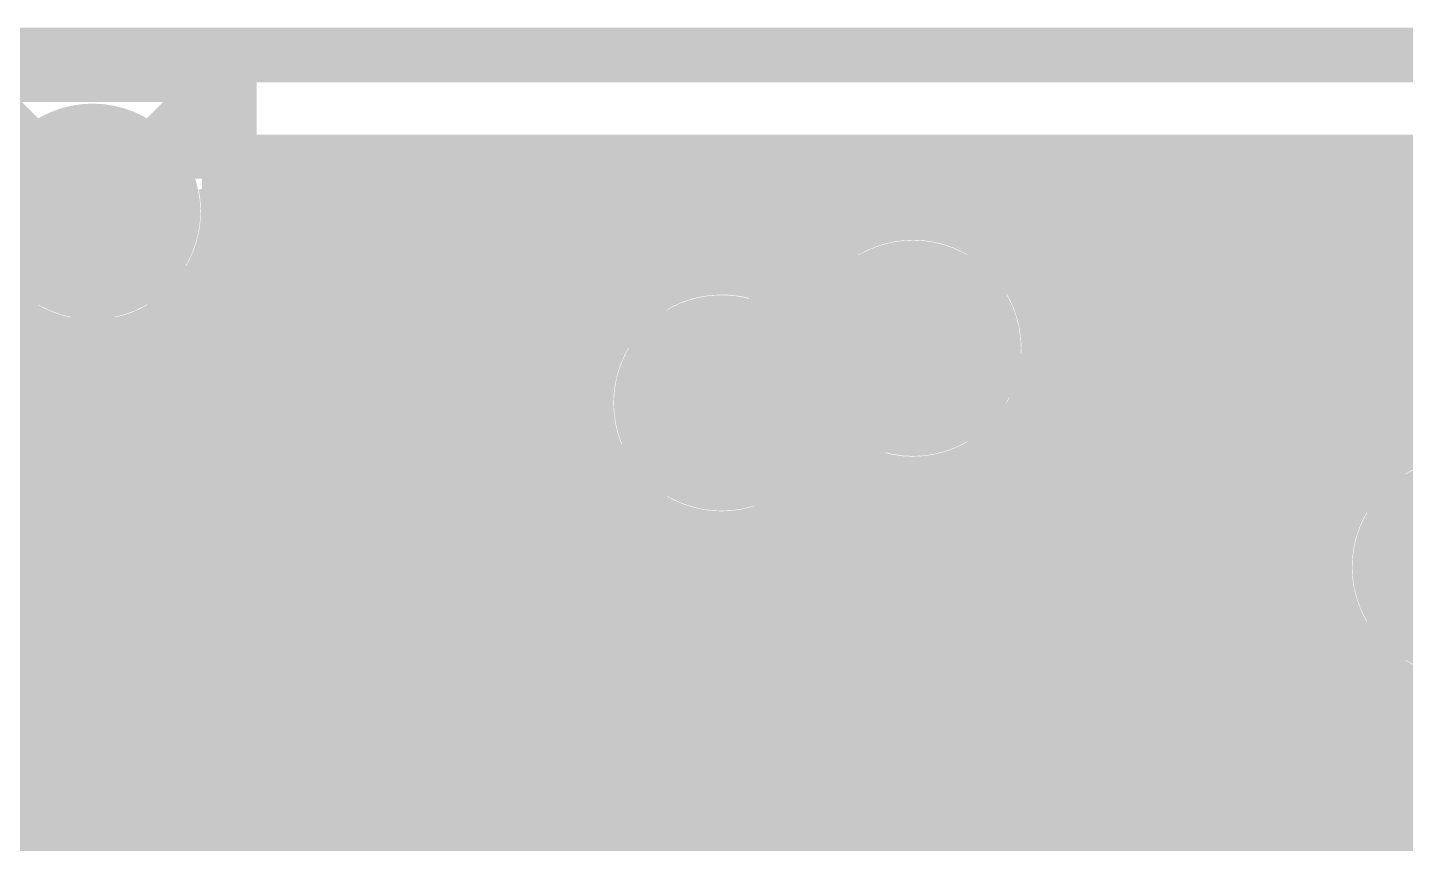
# Model space of a CAD drawing. Extents: x -4 to 136, y -50 to 40.
# Drawn here: x 36.15 to 42.54, y 30.34 to 34.13 of the extents above; entities that cross this region are included whole.
import ezdxf

# ---------------------------------------------------------------- set-up
doc = ezdxf.new("R2010")
doc.units = 0
doc.header["$MEASUREMENT"] = 0
doc.layers.get('0').update_dxf_attribs({"linetype": 'CONTINUOUS'})
for name, color, linetype in [('25-335-0_BOT', 7, 'CONTINUOUS'), ('25-335-0_DRD', 7, 'CONTINUOUS'), ('25-335-0_GND', 6, 'CONTINUOUS'), ('25-335-0_IN1', 4, 'CONTINUOUS'), ('25-335-0_TOP', 12, 'CONTINUOUS'), ('THRUHOLE_TAP', 15, 'CONTINUOUS')]:
    doc.layers.add(name, color=color, linetype=linetype)

# ---------------------------------------------------------------- blocks, each defined once
blk = doc.blocks.new('ROUND_40')
at = {"const_width": 0.29972}
blk.add_lwpolyline([(-0.14986, 0, 1), (0.14986, 0, 1)], format="xyb", close=True, dxfattribs=at)
blk = doc.blocks.new('ROUND_60')
at = {"const_width": 0.50038}
blk.add_lwpolyline([(-0.25019, 0, 1), (0.25019, 0, 1)], format="xyb", close=True, dxfattribs=at)
blk = doc.blocks.new('ROUND_23')
at = {"const_width": 0.10033}
blk.add_lwpolyline([(-0.050164, 0, 1), (0.050164, 0, 1)], format="xyb", close=True, dxfattribs=at)

msp = doc.modelspace()

# ---------------------------------------------------------------- linework, layer by layer
at = {"layer": '25-335-0_BOT', "const_width": 0.254}
for points in [[(37.07892, 33.274, 0.0507753), (37.06599, 33.40095)], [(35.81908, 33.274, 0.4142136), (36.449, 32.64408)], [(36.449, 32.64408, 0.4142136), (37.07892, 33.274)], [(40.259, 33.26892, 0.2826171), (39.69766, 32.92348)], [(40.88892, 32.639, 0.4142136), (40.259, 33.26892)], [(39.37, 33.01492, 0.4142136), (38.74008, 32.385)], [(39.69766, 32.92348, 0.1375169), (39.37, 33.01533)], [(40.259, 32.00908, 0.4142136), (40.88892, 32.639)], [(38.74008, 32.385, 0.3327072), (39.1922, 31.78048)], [(42.799, 32.25292, 0.4142136), (42.16908, 31.623)], [(40.0558, 32.0421, 0.0822145), (40.259, 32.00846)], [(42.16908, 31.623, 0.4142136), (42.799, 30.99308)]]:
    msp.add_lwpolyline(points, format="xyb", dxfattribs=at)
at = {"layer": '25-335-0_BOT'}
for points, const_width in [([(94.33306, 33.401), (37.06622, 33.401)], 0.254), ([(37.2618, 33.401), (37.2618, 20.04822)], 0.254), ([(37.4904, 33.401), (37.4904, 20.3327)], 0.254), ([(37.719, 33.401), (37.719, 20.42922)], 0.254), ([(37.9476, 33.401), (37.9476, 20.4343)], 0.254), ([(38.1762, 33.401), (38.1762, 20.34794)], 0.254), ([(38.4048, 33.401), (38.4048, 20.10156)], 0.254), ([(38.6334, 33.401), (38.6334, 5.1562)], 0.254), ([(38.862, 33.401), (38.862, 32.75584)], 0.254), ([(39.0906, 33.401), (39.0906, 32.94888)], 0.254), ([(39.3192, 33.401), (39.3192, 33.01238)], 0.254), ([(39.5478, 33.401), (39.5478, 32.98952)], 0.254), ([(39.7764, 33.401), (39.7764, 33.04286)], 0.254), ([(40.005, 33.401), (40.005, 33.21558)], 0.254), ([(40.2336, 33.401), (40.2336, 33.26892)], 0.254), ([(40.4622, 33.401), (40.4622, 33.2359)], 0.254), ([(40.6908, 33.401), (40.6908, 33.0962)], 0.254), ([(40.9194, 33.401), (40.9194, 26.5176)], 0.254), ([(41.148, 33.401), (41.148, 26.5176)], 0.254), ([(41.3766, 33.401), (41.3766, 26.5176)], 0.254), ([(41.6052, 33.401), (41.6052, 26.5176)], 0.254), ([(41.8338, 33.401), (41.8338, 26.5176)], 0.254), ([(42.0624, 33.401), (42.0624, 26.5176)], 0.254), ([(42.291, 33.401), (42.291, 31.99384)], 0.254), ([(42.5196, 33.401), (42.5196, 32.18688)], 0.254), ([(40.09898, 33.2486), (37.07892, 33.2486)], 0.254), ([(94.18066, 33.2486), (40.41648, 33.2486)], 0.254), ([(39.75608, 33.02), (37.02558, 33.02)], 0.254), ([(37.0332, 33.03778), (37.0332, 15.60322)], 0.254), ([(93.95206, 33.02), (40.75938, 33.02)], 0.254), ([(36.0426, 32.7914), (-3.429, 32.7914)], 0.254), ([(38.8874, 32.7914), (36.85286, 32.7914)], 0.254), ([(93.72346, 32.7914), (40.8686, 32.7914)], 0.254), ([(36.1188, 32.73806), (36.1188, 15.90294)], 0.254), ([(36.8046, 32.7533), (36.8046, 15.8877)], 0.254), ([(36.3474, 32.6517), (36.3474, 15.9893)], 0.254), ([(36.576, 32.65678), (36.576, 15.98422)], 0.254), ([(38.76548, 32.5628), (-3.429, 32.5628)], 0.254), ([(93.49486, 32.5628), (40.88384, 32.5628)], 0.254), ([(38.74262, 32.3342), (-3.429, 32.3342)], 0.254), ([(39.37, 32.385), (39.624, 32.131), (39.624, 13.97), (41.529, 12.065)], 0.2032), ([(52.01666, 32.3342), (40.81018, 32.3342)], 0.254), ([(40.6908, 32.17926), (40.6908, 26.5176)], 0.254), ([(38.80612, 32.1056), (-3.429, 32.1056)], 0.254), ([(42.3926, 32.1056), (40.59428, 32.1056)], 0.254), ([(38.862, 32.01162), (38.862, 5.0927)], 0.254), ([(40.0558, 32.0421), (40.0558, 19.66722)], 0.254), ([(40.2336, 32.00908), (40.2336, 26.5176)], 0.254), ([(40.4622, 32.0421), (40.4622, 26.5176)], 0.254), ([(38.99662, 31.877), (-3.429, 31.877)], 0.254), ([(42.22242, 31.877), (40.0558, 31.877)], 0.254), ([(39.0906, 31.82112), (39.0906, 5.0927)], 0.254), ([(39.1922, 31.78048), (39.1922, 13.97)], 0.254), ([(39.1922, 31.6484), (35.65906, 31.6484)], 0.254), ([(42.16908, 31.6484), (40.0558, 31.6484)], 0.254), ([(39.1922, 31.4198), (35.78352, 31.4198)], 0.254), ([(42.2021, 31.4198), (40.0558, 31.4198)], 0.254), ([(42.291, 31.24962), (42.291, 26.5176)], 0.254), ([(39.1922, 31.1912), (35.80638, 31.1912)], 0.254), ([(42.33926, 31.1912), (40.0558, 31.1912)], 0.254), ([(42.5196, 31.05912), (42.5196, 16.764)], 0.254), ([(39.1922, 30.9626), (35.74288, 30.9626)], 0.254), ([(52.0192, 30.9626), (40.0558, 30.9626)], 0.254), ([(39.1922, 30.734), (35.6997, 30.734)], 0.254), ([(52.0192, 30.734), (40.0558, 30.734)], 0.254), ([(39.1922, 30.5054), (35.6997, 30.5054)], 0.254), ([(52.0192, 30.5054), (40.0558, 30.5054)], 0.254), ([(39.1922, 30.2768), (35.6997, 30.2768)], 0.254), ([(52.0192, 30.2768), (40.0558, 30.2768)], 0.254)]:
    msp.add_lwpolyline(points, dxfattribs=dict(at, const_width=const_width))
at = {"layer": '25-335-0_DRD', "const_width": 0.254}
for points in [[(-4.0005, 34.00044), (-4.0005, -4.0005), (135.99922, -4.0005), (135.99922, 34.00044), (-4.0005, 34.00044)], [(37.084, 33.909), (35.814, 33.909)], [(37.084, 33.909), (35.814, 32.639)], [(37.084, 32.639), (35.814, 33.909)], [(37.084, 32.639), (37.084, 33.909)], [(39.624, 33.274), (39.624, 32.004)], [(40.894, 33.274), (39.624, 33.274)], [(40.894, 33.274), (39.624, 32.004)], [(40.894, 32.004), (39.624, 33.274)], [(40.894, 32.004), (40.894, 33.274)], [(38.735, 33.02), (38.735, 31.75)], [(40.005, 33.02), (38.735, 33.02)], [(40.005, 33.02), (38.735, 31.75)], [(40.005, 31.75), (38.735, 33.02)], [(40.005, 31.75), (40.005, 33.02)], [(35.814, 32.639), (37.084, 32.639)], [(42.164, 32.258), (42.164, 30.988)], [(43.434, 32.258), (42.164, 32.258)], [(43.434, 32.258), (42.164, 30.988)], [(43.434, 30.988), (42.164, 32.258)], [(39.624, 32.004), (40.894, 32.004)], [(38.735, 31.75), (40.005, 31.75)], [(42.164, 30.988), (43.434, 30.988)]]:
    msp.add_lwpolyline(points, dxfattribs=at)
at = {"layer": '25-335-0_GND', "const_width": 0.254}
msp.add_lwpolyline([(-4.0005, 34.00044), (-4.0005, -4.0005), (135.99922, -4.0005), (135.99922, 34.00044), (-4.0005, 34.00044)], dxfattribs=at)
at = {"layer": '25-335-0_IN1', "const_width": 0.254}
for points in [[(37.07892, 33.274, 0.0507753), (37.06599, 33.40095)], [(36.8808, 32.81426, 0.2070673), (37.07972, 33.274)], [(40.259, 33.26892, 0.2826171), (39.69766, 32.92348)], [(40.81018, 32.9438, 0.2729014), (40.259, 33.26892)], [(39.37, 33.01492, 0.4142136), (38.74008, 32.385)], [(39.69766, 32.92348, 0.1375169), (39.37, 33.01533)], [(38.74008, 32.385, 0.4142136), (39.37, 31.75508)], [(39.37, 31.75508, 0.2826171), (39.93134, 32.10052)], [(39.93134, 32.10052, 0.1375169), (40.259, 32.00867)], [(40.259, 32.00908, 0.1200938), (40.54881, 32.07971)], [(42.36466, 32.0802, 0.2055834), (42.16838, 31.623)], [(42.16908, 31.623, 0.1210011), (42.24075, 31.33119)]]:
    msp.add_lwpolyline(points, format="xyb", dxfattribs=at)
at = {"layer": '25-335-0_IN1'}
for points, const_width in [([(98.82378, 33.401), (37.06622, 33.401)], 0.254), ([(37.2618, 33.401), (37.2618, 20.04822)], 0.254), ([(37.4904, 33.401), (37.4904, 20.3327)], 0.254), ([(37.719, 33.401), (37.719, 20.42922)], 0.254), ([(37.9476, 33.401), (37.9476, 20.4343)], 0.254), ([(38.1762, 33.401), (38.1762, 20.34794)], 0.254), ([(38.4048, 33.401), (38.4048, 20.10156)], 0.254), ([(38.6334, 33.401), (38.6334, 5.1308)], 0.254), ([(38.862, 33.401), (38.862, 32.75584)], 0.254), ([(39.0906, 33.401), (39.0906, 32.94888)], 0.254), ([(39.3192, 33.401), (39.3192, 33.01238)], 0.254), ([(39.5478, 33.401), (39.5478, 32.98952)], 0.254), ([(39.7764, 33.401), (39.7764, 33.04286)], 0.254), ([(40.005, 33.401), (40.005, 33.21558)], 0.254), ([(40.2336, 33.401), (40.2336, 33.26892)], 0.254), ([(40.4622, 33.401), (40.4622, 33.2359)], 0.254), ([(40.6908, 33.401), (40.6908, 33.0962)], 0.254), ([(40.9194, 33.401), (40.9194, 32.9438)], 0.254), ([(41.148, 33.401), (41.148, 32.9438)], 0.254), ([(41.3766, 33.401), (41.3766, 32.9438)], 0.254), ([(41.6052, 33.401), (41.6052, 32.9438)], 0.254), ([(41.8338, 33.401), (41.8338, 32.9438)], 0.254), ([(42.0624, 33.401), (42.0624, 32.9438)], 0.254), ([(42.291, 33.401), (42.291, 32.9438)], 0.254), ([(42.5196, 33.401), (42.5196, 32.9438)], 0.254), ([(36.449, 15.367), (36.449, 33.274)], 0.2032), ([(40.09898, 33.2486), (37.07892, 33.2486)], 0.254), ([(98.81108, 33.2486), (40.41648, 33.2486)], 0.254), ([(39.75608, 33.02), (37.02558, 33.02)], 0.254), ([(37.0332, 33.03778), (37.0332, 15.60322)], 0.254), ([(98.86442, 33.02), (40.75938, 33.02)], 0.254), ([(94.361, 32.9438), (40.81018, 32.9438)], 0.254), ([(36.8808, 32.81426), (36.8808, 15.8242)], 0.254), ([(38.8874, 32.7914), (36.8808, 32.7914)], 0.254), ([(40.259, 32.639), (40.386, 32.512), (94.361, 32.512), (94.869, 32.004), (94.869, 24.892), (97.663, 22.098), (97.663, 14.605), (98.806, 13.462)], 0.2032), ([(38.76548, 32.5628), (36.8808, 32.5628)], 0.254), ([(38.74262, 32.3342), (36.8808, 32.3342)], 0.254), ([(38.80612, 32.1056), (36.8808, 32.1056)], 0.254), ([(40.005, 32.06242), (40.005, 4.9276)], 0.254), ([(42.36466, 32.0802), (40.54856, 32.0802)], 0.254), ([(40.6908, 32.0802), (40.6908, 26.5176)], 0.254), ([(40.9194, 32.0802), (40.9194, 26.5176)], 0.254), ([(41.148, 32.0802), (41.148, 26.5176)], 0.254), ([(41.3766, 32.0802), (41.3766, 26.5176)], 0.254), ([(41.6052, 32.0802), (41.6052, 26.5176)], 0.254), ([(41.8338, 32.0802), (41.8338, 26.5176)], 0.254), ([(42.0624, 32.0802), (42.0624, 26.5176)], 0.254), ([(42.291, 32.0802), (42.291, 31.99384)], 0.254), ([(38.862, 32.01162), (38.862, 5.1308)], 0.254), ([(40.2336, 32.00908), (40.2336, 26.5176)], 0.254), ([(40.4622, 32.0421), (40.4622, 26.5176)], 0.254), ([(38.99662, 31.877), (36.8808, 31.877)], 0.254), ([(42.22242, 31.877), (39.74084, 31.877)], 0.254), ([(39.7764, 31.9024), (39.7764, 5.10286)], 0.254), ([(39.0906, 31.82112), (39.0906, 5.1308)], 0.254), ([(39.3192, 31.75762), (39.3192, 5.1308)], 0.254), ([(39.5478, 31.78048), (39.5478, 5.1308)], 0.254), ([(42.16908, 31.6484), (36.8808, 31.6484)], 0.254), ([(42.2021, 31.4198), (36.8808, 31.4198)], 0.254), ([(42.2402, 31.3309), (42.2402, 26.5176)], 0.254), ([(42.2402, 31.1912), (36.8808, 31.1912)], 0.254), ([(42.2402, 30.9626), (36.8808, 30.9626)], 0.254), ([(42.2402, 30.734), (36.8808, 30.734)], 0.254), ([(42.2402, 30.5054), (36.8808, 30.5054)], 0.254), ([(42.2402, 30.2768), (36.8808, 30.2768)], 0.254)]:
    msp.add_lwpolyline(points, dxfattribs=dict(at, const_width=const_width))
at = {"layer": '25-335-0_TOP'}
for points, const_width in [([(36.449, 33.274), (36.703, 33.528), (96.393, 33.528), (98.044, 31.877), (99.568, 31.877), (99.695, 32.004), (99.822, 32.004)], 0.2032), ([(3.556, 29.591), (18.161, 29.591), (19.558, 30.988), (19.812, 30.988), (20.701, 31.877), (29.21, 31.877), (29.845, 32.512), (36.703, 32.512), (37.211, 33.02), (39.878, 33.02), (40.259, 32.639)], 0.2032), ([(99.4791, 30.50032), (98.78568, 30.50032), (96.266, 33.02), (41.529, 33.02), (36.83, 28.321), (36.83, 26.797), (36.83, 26.7462)], 0.2032), ([(36.83, 25.3238), (36.8808, 25.3238), (37.719, 26.162), (37.719, 28.448), (41.783, 32.512), (96.139, 32.512), (96.9391, 31.7119), (96.9391, 30.50032)], 0.2032), ([(19.812, 30.353), (20.828, 31.369), (29.337, 31.369), (29.845, 31.877), (38.735, 31.877), (39.243, 32.385), (39.37, 32.385)], 0.2032), ([(39.97452, 32.07512), (36.53028, 28.63088)], 0.254), ([(39.93134, 32.10052), (39.97508, 32.07623)], 0.254), ([(39.77386, 31.877), (39.74084, 31.877)], 0.254), ([(39.7764, 31.9024), (39.7764, 31.877)], 0.254), ([(39.23792, 31.76778), (39.04488, 31.57728)], 0.254), ([(39.3192, 31.75762), (39.3192, 31.4198)], 0.254), ([(39.5478, 31.78048), (39.5478, 31.6484)], 0.254), ([(39.0906, 31.62046), (39.0906, 31.1912)], 0.254), ([(39.54526, 31.6484), (39.116, 31.6484)], 0.254), ([(73.152, 30.48), (56.134, 30.48), (55.88, 30.226), (52.324, 30.226), (51.054, 31.496), (47.879, 31.496), (46.99, 30.607), (41.656, 30.607), (40.132, 29.083), (40.132, 27.305), (37.338, 24.511), (35.56, 24.511), (35.433, 24.638), (34.036, 24.638), (33.528, 24.13), (31.877, 24.13), (31.369, 23.622), (31.369, 23.114), (31.115, 22.86), (27.305, 22.86), (26.289, 21.844), (24.384, 21.844), (23.876, 22.352), (18.923, 22.352)], 0.2032), ([(38.735, 31.4452), (35.7759, 31.4452)], 0.254), ([(39.31666, 31.4198), (35.78352, 31.4198)], 0.254), ([(36.1188, 31.4452), (36.1188, 27.4828)], 0.254), ([(36.3474, 31.4452), (36.3474, 27.4828)], 0.254), ([(36.576, 31.4452), (36.576, 28.6766)], 0.254), ([(36.8046, 31.4452), (36.8046, 28.9052)], 0.254), ([(37.0332, 31.4452), (37.0332, 29.1338)], 0.254), ([(37.2618, 31.4452), (37.2618, 29.3624)], 0.254), ([(37.4904, 31.4452), (37.4904, 29.591)], 0.254), ([(37.719, 31.4452), (37.719, 29.8196)], 0.254), ([(37.9476, 31.4452), (37.9476, 30.0482)], 0.254), ([(38.1762, 31.4452), (38.1762, 30.2768)], 0.254), ([(38.4048, 31.4452), (38.4048, 30.5054)], 0.254), ([(38.6334, 31.4452), (38.6334, 30.734)], 0.254), ([(38.862, 31.46298), (38.862, 30.9626)], 0.254), ([(39.08806, 31.1912), (35.80638, 31.1912)], 0.254), ([(38.85946, 30.9626), (35.74288, 30.9626)], 0.254), ([(38.63086, 30.734), (35.54984, 30.734)], 0.254), ([(38.40226, 30.5054), (31.2928, 30.5054)], 0.254), ([(38.17366, 30.2768), (31.2928, 30.2768)], 0.254)]:
    msp.add_lwpolyline(points, dxfattribs=dict(at, const_width=const_width))
at = {"layer": '25-335-0_TOP', "const_width": 0.254}
for points in [[(39.37, 31.75508, 0.2826171), (39.93134, 32.10052)], [(39.23792, 31.76778, 0.0527519), (39.37, 31.75381)], [(38.735, 31.4452, 0.1989115), (39.04033, 31.57167)]]:
    msp.add_lwpolyline(points, format="xyb", dxfattribs=at)

# ---------------------------------------------------------------- block references
at = {"layer": '25-335-0_BOT'}
for p in [(36.449, 33.274), (40.259, 32.639), (39.37, 32.385), (42.799, 31.623)]:
    msp.add_blockref('ROUND_40', p, dxfattribs=at)
at = {"layer": '25-335-0_GND'}
for p in [(36.449, 33.274), (40.259, 32.639), (39.37, 32.385), (42.799, 31.623)]:
    msp.add_blockref('ROUND_60', p, dxfattribs=at)
at = {"layer": '25-335-0_IN1'}
for p in [(36.449, 33.274), (40.259, 32.639), (39.37, 32.385), (42.799, 31.623)]:
    msp.add_blockref('ROUND_40', p, dxfattribs=at)
at = {"layer": '25-335-0_TOP'}
for p in [(36.449, 33.274), (40.259, 32.639), (39.37, 32.385), (42.799, 31.623)]:
    msp.add_blockref('ROUND_40', p, dxfattribs=at)
at = {"layer": 'THRUHOLE_TAP'}
for p in [(36.449, 33.274), (40.259, 32.639), (39.37, 32.385)]:
    msp.add_blockref('ROUND_23', p, dxfattribs=at)

doc.saveas('drawing.dxf')
